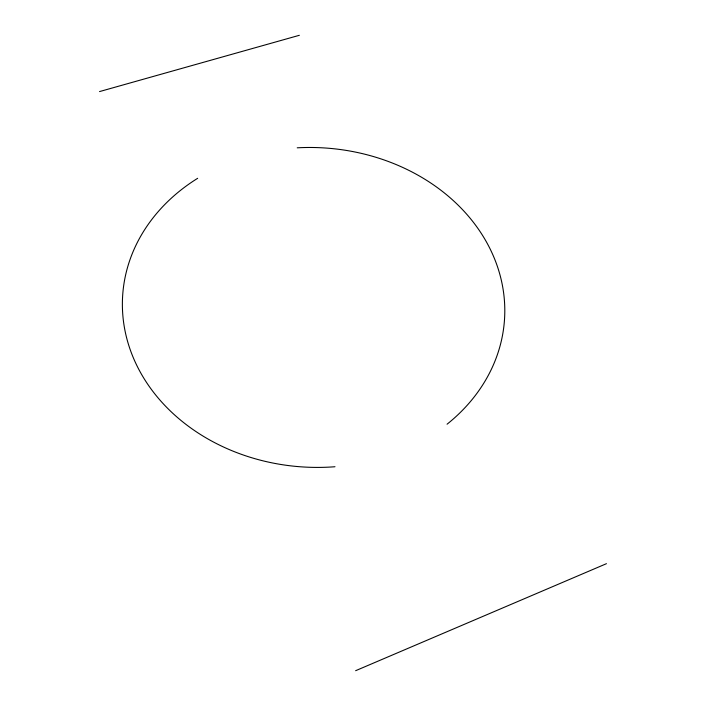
<?xml version="1.0" encoding="UTF-8"?>
<svg xmlns="http://www.w3.org/2000/svg" width="706" height="706" viewBox="0 0 706 706"><rect width="100%" height="100%" fill="white"/><g stroke="black" fill="none" stroke-linecap="round" stroke-linejoin="round"><path stroke-width="1.06" d="M355.63 670.7L606.454 563.679M99.546 91.577L299.353 35.3M297.226 147.819A191.3 159.865 3.2 0 1 487.458 243.799A191.3 159.865 3.2 0 1 447.066 424.2M334.997 466.737A191.3 159.865 3.2 0 1 136.143 364.058A191.3 159.865 3.2 0 1 197.662 178.309"/></g></svg>
